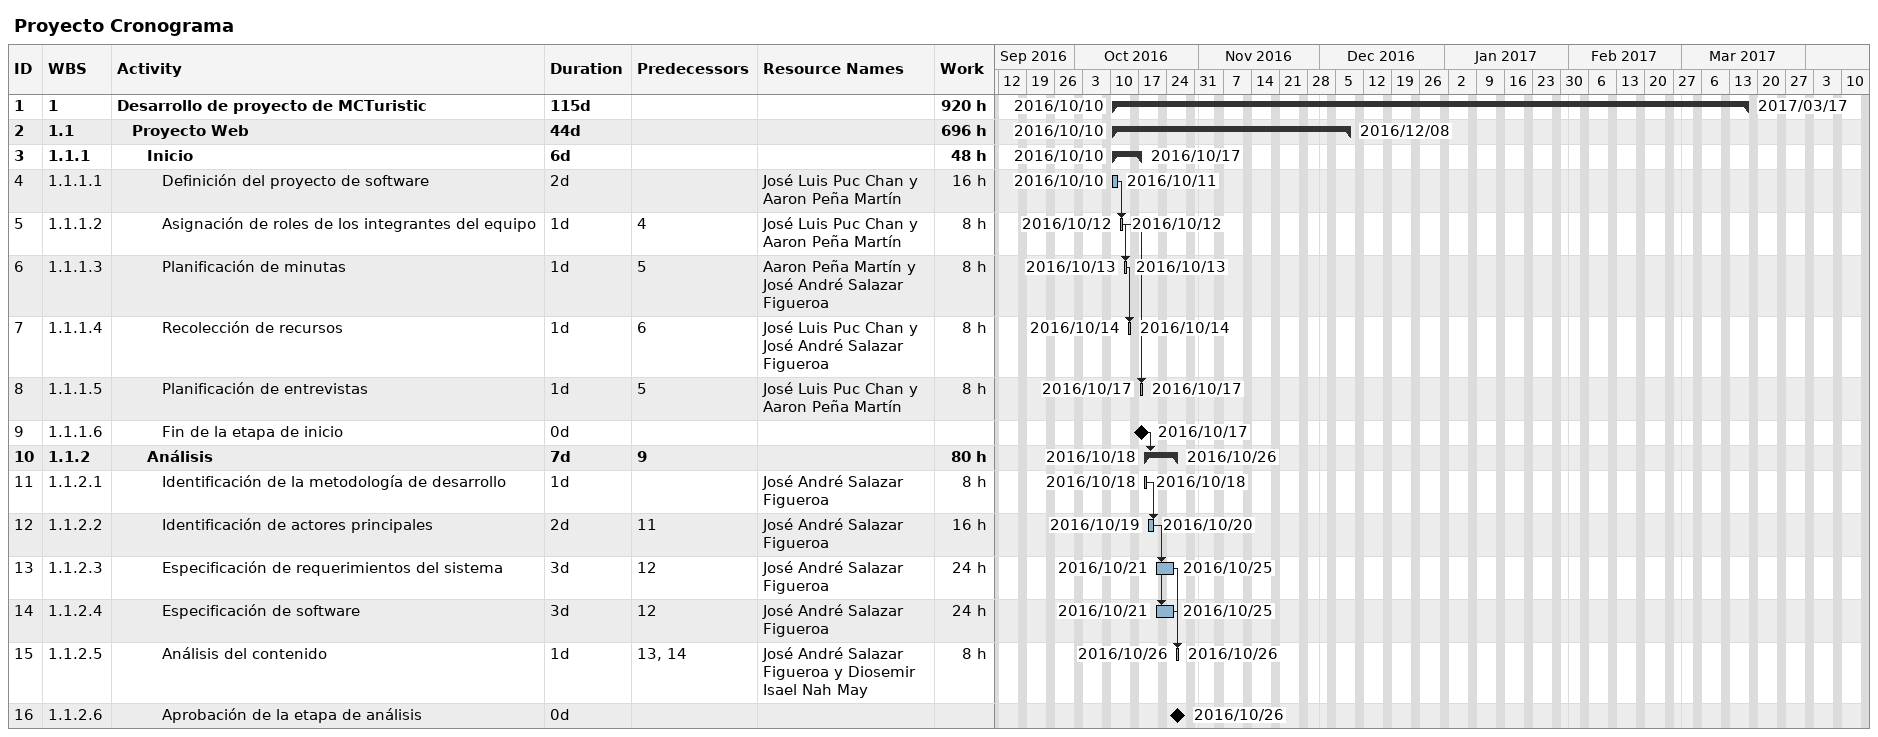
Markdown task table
Proyecto Cronograma

| ID | WBS | Task | Duration | Start | Finish | Predecessors | Resources | Work (h) |
|---|---|---|---|---|---|---|---|---|
| 1 | 1 | **Desarrollo de proyecto de MCTuristic** | 115d | 2016-10-10 | 2017-03-17 |  |  | 920 |
| 2 | 1.1 | **Proyecto Web** | 44d | 2016-10-10 | 2016-12-08 |  |  | 696 |
| 3 | 1.1.1 | **Inicio** | 6d | 2016-10-10 | 2016-10-17 |  |  | 48 |
| 4 | 1.1.1.1 | Definición del proyecto de software | 2d | 2016-10-10 | 2016-10-11 |  | José Luis Puc Chan y Aaron Peña Martín | 16 |
| 5 | 1.1.1.2 | Asignación de roles de los integrantes del equipo | 1d | 2016-10-12 | 2016-10-12 | 4 | José Luis Puc Chan y Aaron Peña Martín | 8 |
| 6 | 1.1.1.3 | Planificación de minutas | 1d | 2016-10-13 | 2016-10-13 | 5 | Aaron Peña Martín y José André Salazar Figueroa | 8 |
| 7 | 1.1.1.4 | Recolección de recursos | 1d | 2016-10-14 | 2016-10-14 | 6 | José Luis Puc Chan y José André Salazar Figueroa | 8 |
| 8 | 1.1.1.5 | Planificación de entrevistas | 1d | 2016-10-17 | 2016-10-17 | 5 | José Luis Puc Chan y Aaron Peña Martín | 8 |
| 9 | 1.1.1.6 | Fin de la etapa de inicio | 0d | 2016-10-17 | 2016-10-17 |  |  |  |
| 10 | 1.1.2 | **Análisis** | 7d | 2016-10-18 | 2016-10-26 | 9 |  | 80 |
| 11 | 1.1.2.1 | Identificación de la metodología de desarrollo | 1d | 2016-10-18 | 2016-10-18 |  | José André Salazar Figueroa | 8 |
| 12 | 1.1.2.2 | Identificación de actores principales | 2d | 2016-10-19 | 2016-10-20 | 11 | José André Salazar Figueroa | 16 |
| 13 | 1.1.2.3 | Especificación de requerimientos del sistema | 3d | 2016-10-21 | 2016-10-25 | 12 | José André Salazar Figueroa | 24 |
| 14 | 1.1.2.4 | Especificación de software | 3d | 2016-10-21 | 2016-10-25 | 12 | José André Salazar Figueroa | 24 |
| 15 | 1.1.2.5 | Análisis del contenido | 1d | 2016-10-26 | 2016-10-26 | 13, 14 | José André Salazar Figueroa y Diosemir Isael Nah May | 8 |
| 16 | 1.1.2.6 | Aprobación de la etapa de análisis | 0d | 2016-10-26 | 2016-10-26 |  |  |  |
